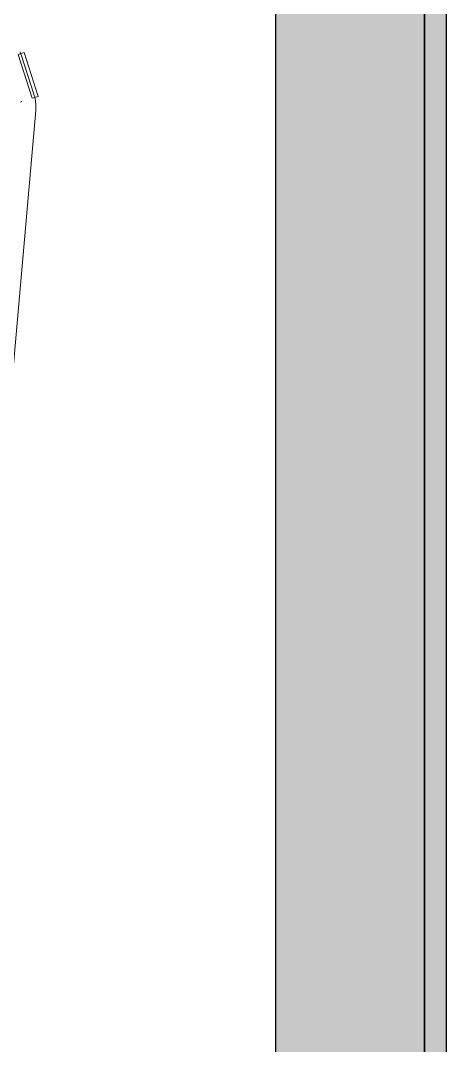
# Model space of a CAD drawing. Header units: millimetres. Extents: x 155927 to 295199, y -4084 to 97293.
# Drawn here: x 225274 to 225566, y 11291 to 11992 of the extents above; entities that cross this region are included whole.
import ezdxf

# ---------------------------------------------------------------- set-up
doc = ezdxf.new("R2010")
doc.units = ezdxf.units.MM
doc.header["$MEASUREMENT"] = 0
for name, color, linetype, lineweight in [('A-WALL-PATT', 7, 'CONTINUOUS', 9), ('I-FURN', 8, 'CONTINUOUS', 9), ('I-WALL', 7, 'CONTINUOUS', 9)]:
    doc.layers.add(name, color=color, linetype=linetype, lineweight=lineweight)

msp = doc.modelspace()

# ---------------------------------------------------------------- hatches: boundary and pattern name
at = {"layer": 'A-WALL-PATT'}
for points in [[(225448.83, 9850.11), (225550.83, 9850.11), (225550.83, 13607.61), (225448.83, 13607.61), (225448.83, 10561.61)], [(225550.83, 9369.61), (225565.83, 9369.61), (225565.83, 13607.61), (225550.83, 13607.61), (225550.83, 9692.73)]]:
    msp.add_hatch(color=256, dxfattribs=at).paths.add_polyline_path(points, flags=0)

# ---------------------------------------------------------------- linework, layer by layer
at = {"layer": 'I-FURN'}
for p, q in [((225272.63, 11969.14), (225282.32, 11939.13)), ((225272.75, 11969.18), (225274.72, 11969.81)), ((225274.01, 11970.82), (225274.25, 11970.08)), ((225274.25, 11970.08), (225274.5, 11969.35)), ((225274.5, 11969.35), (225274.65, 11968.89)), ((225283.36, 11942.07), (225274.65, 11968.89)), ((225274.72, 11969.81), (225276.67, 11970.45)), ((225276.67, 11970.45), (225286.36, 11940.44)), ((225283.37, 11942.03), (225283.36, 11942.07)), ((225283.7, 11940.94), (225283.37, 11942.03)), ((225283.99, 11939.83), (225283.7, 11940.94)), ((225275.21, 11936.84), (225274.34, 11936.56)), ((225284.41, 11939.81), (225282.43, 11939.17)), ((225284.23, 11938.71), (225283.99, 11939.83)), ((225284.42, 11937.59), (225284.23, 11938.71)), ((225286.36, 11940.44), (225284.41, 11939.81)), ((225284.58, 11936.46), (225284.42, 11937.59)), ((225284.68, 11935.32), (225284.58, 11936.46)), ((225284.74, 11934.18), (225284.68, 11935.32)), ((225284.75, 11933.04), (225284.74, 11934.18)), ((225245.7, 11487.43), (225284.64, 11930.76)), ((225284.65, 11930.76), (225284.72, 11931.89)), ((225284.72, 11931.89), (225284.75, 11933.04))]:
    msp.add_line(p, q, dxfattribs=at)
at = {"layer": 'I-WALL', "lineweight": 30}
for p, q in [((225550.83, 9850.11), (225550.83, 13607.61)), ((225550.83, 13607.61), (225550.83, 9369.61)), ((225565.83, 9865.11), (225565.83, 13607.61)), ((225448.83, 13505.61), (225448.83, 9850.11))]:
    msp.add_line(p, q, dxfattribs=at)

doc.saveas('drawing.dxf')
